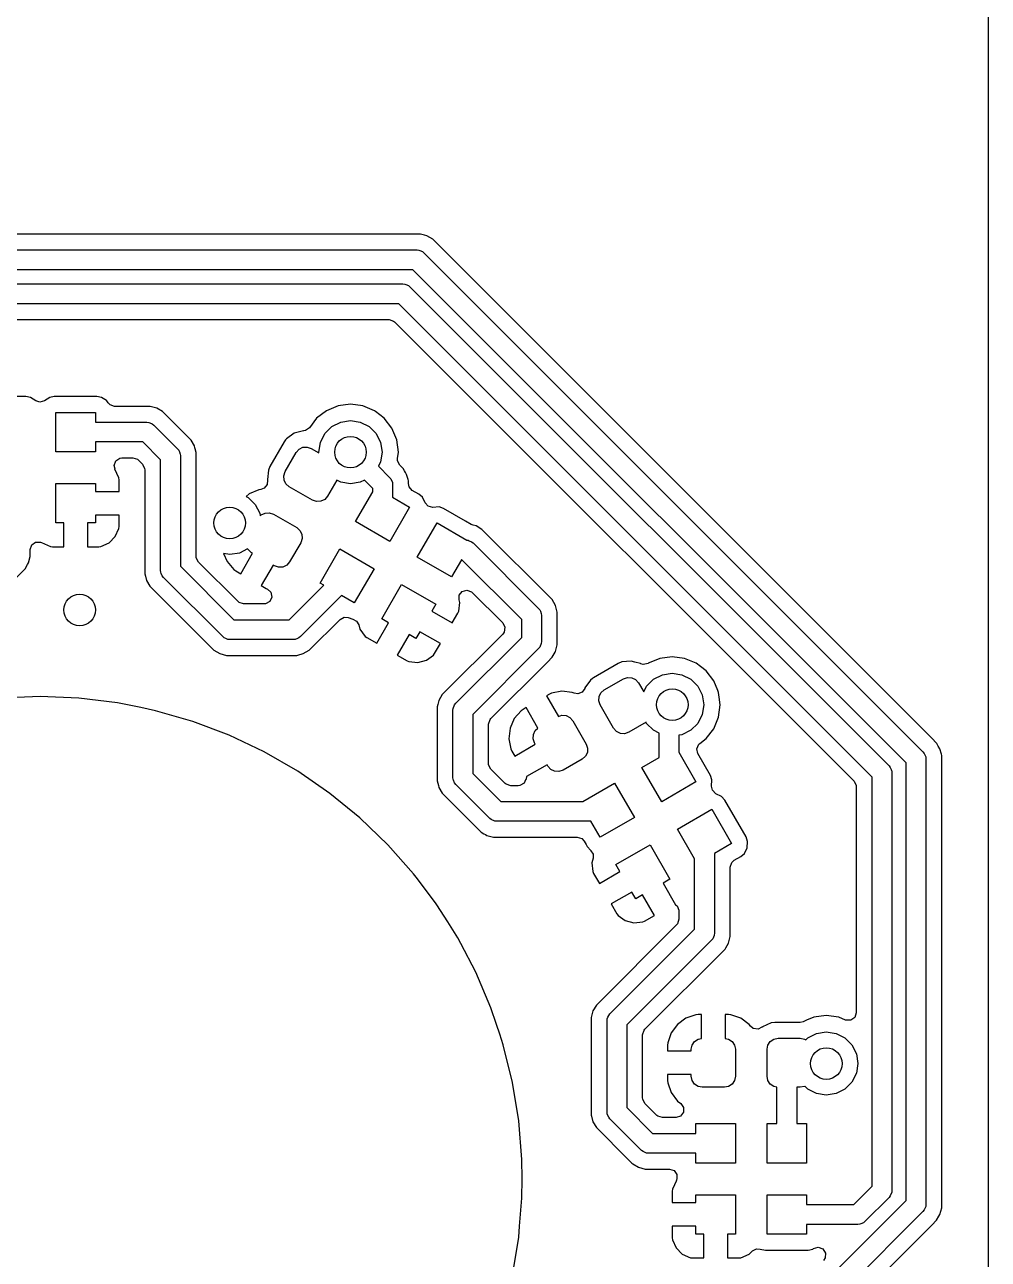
# Model space of a CAD drawing. Extents: x 0.79 to 7.64, y -5.35 to -0.98.
# Drawn here: x 7.158 to 7.638, y -4.922 to -4.307 of the extents above; entities that cross this region are included whole.
import ezdxf

# ---------------------------------------------------------------- set-up
doc = ezdxf.new("R2010")
doc.units = 0
doc.header["$MEASUREMENT"] = 0
doc.layers.add('BLACK', color=7, linetype='CONTINUOUS')

msp = doc.modelspace()

# ---------------------------------------------------------------- linework, layer by layer
at = {"layer": 'BLACK', "linetype": 'CONTINUOUS'}
for p, q in [((7.6378, -1.25989), (7.6378, -5.07869)), ((7.35484, -4.4112), (6.47852, -4.4112)), ((7.35683, -4.41174), (7.35484, -4.4112)), ((7.35484, -4.4112), (7.35484, -4.4112)), ((7.3581, -4.41207), (7.35683, -4.41174)), ((7.36102, -4.41376), (7.3581, -4.41207)), ((7.3581, -4.41207), (7.3581, -4.41207)), ((7.60964, -4.66238), (7.36102, -4.41376)), ((7.36102, -4.41376), (7.36102, -4.41376)), ((7.36102, -4.41376), (7.36102, -4.41376)), ((6.46673, -4.41909), (7.35315, -4.41909)), ((7.35315, -4.41909), (7.35411, -4.41919)), ((7.35411, -4.41919), (7.35411, -4.41919)), ((7.35411, -4.41919), (7.35463, -4.4194)), ((7.35463, -4.4194), (7.35588, -4.41992)), ((7.35588, -4.41992), (7.35588, -4.41992)), ((7.35588, -4.41992), (7.35663, -4.42054)), ((7.35663, -4.42054), (7.60525, -4.66916)), ((7.35111, -4.42894), (6.46181, -4.42894)), ((7.59685, -4.67468), (7.35111, -4.42894)), ((6.4498, -4.43602), (7.34614, -4.43602)), ((7.34614, -4.43602), (7.3471, -4.43612)), ((7.3471, -4.43612), (7.3471, -4.43612)), ((7.3471, -4.43612), (7.34762, -4.43633)), ((7.34762, -4.43633), (7.34887, -4.43685)), ((7.34887, -4.43685), (7.34887, -4.43685)), ((7.34887, -4.43685), (7.34962, -4.43747)), ((7.34962, -4.43747), (7.58832, -4.67617)), ((7.3441, -4.44587), (6.44488, -4.44587)), ((7.57992, -4.68169), (7.3441, -4.44587)), ((6.44319, -4.45376), (7.33921, -4.45376)), ((7.33921, -4.45376), (7.34151, -4.4545)), ((7.34151, -4.4545), (7.34197, -4.4549)), ((7.34197, -4.4549), (7.57089, -4.68382)), ((7.15826, -4.49211), (7.14567, -4.49211)), ((7.16056, -4.49256), (7.15826, -4.49211)), ((7.15826, -4.49211), (7.15826, -4.49211)), ((7.15826, -4.49211), (7.15826, -4.49211)), ((7.16319, -4.49432), (7.16056, -4.49256)), ((7.16056, -4.49256), (7.16056, -4.49256)), ((7.16056, -4.49256), (7.16056, -4.49256)), ((7.16056, -4.49256), (7.16056, -4.49256)), ((7.1652, -4.49497), (7.16319, -4.49432)), ((7.16752, -4.49432), (7.1652, -4.49497)), ((7.17015, -4.49256), (7.16752, -4.49432)), ((7.17245, -4.49211), (7.17015, -4.49256)), ((7.17015, -4.49256), (7.17015, -4.49256)), ((7.19369, -4.49211), (7.17245, -4.49211)), ((7.17245, -4.49211), (7.17245, -4.49211)), ((7.17245, -4.49211), (7.17245, -4.49211)), ((7.19599, -4.49256), (7.19369, -4.49211)), ((7.19369, -4.49211), (7.19369, -4.49211)), ((7.19842, -4.49418), (7.19599, -4.49256)), ((7.19599, -4.49256), (7.19599, -4.49256)), ((7.19599, -4.49256), (7.19599, -4.49256)), ((7.19599, -4.49256), (7.19599, -4.49256)), ((7.1986, -4.49431), (7.19842, -4.49418)), ((7.19926, -4.4953), (7.1986, -4.49431)), ((7.1986, -4.49431), (7.1986, -4.49431)), ((7.20021, -4.49628), (7.19926, -4.4953)), ((7.32001, -4.49599), (7.31384, -4.4968)), ((7.32618, -4.4968), (7.32001, -4.49599)), ((7.32001, -4.49599), (7.32001, -4.49599)), ((7.17323, -4.51969), (7.17323, -4.5)), ((7.17323, -4.5), (7.19291, -4.5)), ((7.19291, -4.5), (7.19291, -4.50492)), ((7.2025, -4.49703), (7.20021, -4.49628)), ((7.22019, -4.49703), (7.2025, -4.49703)), ((7.22219, -4.49756), (7.22019, -4.49703)), ((7.22019, -4.49703), (7.22019, -4.49703)), ((7.22345, -4.4979), (7.22219, -4.49756)), ((7.22637, -4.49959), (7.22345, -4.4979)), ((7.22345, -4.4979), (7.22345, -4.4979)), ((7.24057, -4.51379), (7.22637, -4.49959)), ((7.22637, -4.49959), (7.22637, -4.49959)), ((7.22637, -4.49959), (7.22637, -4.49959)), ((7.30809, -4.49919), (7.30315, -4.50297)), ((7.31384, -4.4968), (7.30809, -4.49919)), ((7.30809, -4.49919), (7.30809, -4.49919)), ((7.31384, -4.4968), (7.31384, -4.4968)), ((7.33193, -4.49919), (7.32618, -4.4968)), ((7.32618, -4.4968), (7.32618, -4.4968)), ((7.33246, -4.49959), (7.33193, -4.49919)), ((7.33193, -4.49919), (7.33193, -4.49919)), ((7.33193, -4.49919), (7.33193, -4.49919)), ((7.33687, -4.50297), (7.33246, -4.49959)), ((7.19291, -4.50492), (7.2185, -4.50492)), ((7.2185, -4.50492), (7.21946, -4.50502)), ((7.21946, -4.50502), (7.21946, -4.50502)), ((7.21946, -4.50502), (7.21998, -4.50523)), ((7.21998, -4.50523), (7.22124, -4.50575)), ((7.22124, -4.50575), (7.22124, -4.50575)), ((7.22124, -4.50575), (7.22198, -4.50636)), ((7.22198, -4.50636), (7.23379, -4.51817)), ((7.29955, -4.50767), (7.29756, -4.50903)), ((7.30315, -4.50298), (7.29955, -4.50767)), ((7.30315, -4.50297), (7.30315, -4.50298)), ((7.30727, -4.51058), (7.31075, -4.5071)), ((7.31075, -4.5071), (7.31514, -4.50486)), ((7.31514, -4.50486), (7.32001, -4.50409)), ((7.32001, -4.50409), (7.32487, -4.50486)), ((7.32487, -4.50486), (7.32926, -4.5071)), ((7.32926, -4.5071), (7.33275, -4.51058)), ((7.33687, -4.50298), (7.33687, -4.50297)), ((7.33687, -4.50297), (7.33687, -4.50297)), ((7.34066, -4.50791), (7.33687, -4.50298)), ((7.33687, -4.50298), (7.33687, -4.50298)), ((7.33687, -4.50298), (7.33687, -4.50298)), ((7.34304, -4.51366), (7.34066, -4.50791)), ((7.34066, -4.50791), (7.34066, -4.50791)), ((7.24057, -4.51379), (7.24057, -4.51379)), ((7.24226, -4.51671), (7.24057, -4.51379)), ((7.24057, -4.51379), (7.24057, -4.51379)), ((7.28771, -4.51366), (7.28692, -4.5147)), ((7.28812, -4.51313), (7.28771, -4.51366)), ((7.29199, -4.51042), (7.28812, -4.51313)), ((7.28812, -4.51313), (7.28812, -4.51313)), ((7.29656, -4.5092), (7.29199, -4.51042)), ((7.29199, -4.51042), (7.29199, -4.51042)), ((7.29679, -4.50918), (7.29656, -4.5092)), ((7.29756, -4.50903), (7.29679, -4.50918)), ((7.30503, -4.51497), (7.30727, -4.51058)), ((7.33275, -4.51058), (7.33499, -4.51497)), ((7.34385, -4.51984), (7.34304, -4.51366)), ((7.19291, -4.51969), (7.17323, -4.51969)), ((7.21647, -4.51476), (7.19291, -4.51476)), ((7.19291, -4.51476), (7.19291, -4.51969)), ((7.22539, -4.52369), (7.21647, -4.51476)), ((7.23379, -4.51817), (7.23441, -4.51892)), ((7.23441, -4.51892), (7.23441, -4.51892)), ((7.23441, -4.51892), (7.23493, -4.52017)), ((7.23493, -4.52017), (7.23503, -4.52043)), ((7.23503, -4.52043), (7.23514, -4.52069)), ((7.24253, -4.51771), (7.24226, -4.51671)), ((7.24226, -4.51671), (7.24226, -4.51671)), ((7.24265, -4.51819), (7.24253, -4.51771)), ((7.24253, -4.51771), (7.24253, -4.51771)), ((7.24313, -4.51997), (7.24265, -4.51819)), ((7.24313, -4.56438), (7.24313, -4.51997)), ((7.24313, -4.51997), (7.24313, -4.51997)), ((7.28692, -4.5147), (7.27984, -4.52696)), ((7.28692, -4.5147), (7.28692, -4.5147)), ((7.28692, -4.5147), (7.28692, -4.5147)), ((7.28746, -4.52955), (7.29297, -4.52)), ((7.29297, -4.52), (7.29439, -4.51839)), ((7.29439, -4.51839), (7.29632, -4.51743)), ((7.29632, -4.51743), (7.29847, -4.51729)), ((7.29847, -4.51729), (7.3005, -4.51799)), ((7.3005, -4.51799), (7.30432, -4.52019)), ((7.30426, -4.51984), (7.30503, -4.51497)), ((7.30432, -4.52019), (7.30426, -4.51984)), ((7.33499, -4.51497), (7.33576, -4.51984)), ((7.33576, -4.51984), (7.33499, -4.5247)), ((7.34344, -4.52299), (7.34385, -4.51984)), ((7.20222, -4.52645), (7.20303, -4.52418)), ((7.20276, -4.52828), (7.20222, -4.52645)), ((7.20303, -4.52418), (7.20502, -4.52282)), ((7.20502, -4.52282), (7.20612, -4.52266)), ((7.20612, -4.52266), (7.21158, -4.52266)), ((7.21158, -4.52266), (7.21387, -4.5234)), ((7.21387, -4.5234), (7.21434, -4.5238)), ((7.21434, -4.5238), (7.21636, -4.52582)), ((7.21636, -4.52582), (7.21745, -4.52797)), ((7.22539, -4.57874), (7.22539, -4.52369)), ((7.23514, -4.52069), (7.23524, -4.52165)), ((7.23524, -4.52165), (7.23524, -4.5767)), ((7.33499, -4.5247), (7.33392, -4.52679)), ((7.33392, -4.52679), (7.33951, -4.53238)), ((7.34345, -4.52411), (7.34344, -4.52299)), ((7.34455, -4.52625), (7.34345, -4.52411)), ((7.34629, -4.52799), (7.34455, -4.52625)), ((7.20268, -4.52831), (7.20276, -4.52828)), ((7.20461, -4.53268), (7.20268, -4.52831)), ((7.20472, -4.53367), (7.20461, -4.53268)), ((7.21745, -4.52797), (7.2175, -4.52858)), ((7.2175, -4.52858), (7.2175, -4.57705)), ((7.27909, -4.52878), (7.27867, -4.53349)), ((7.27984, -4.52696), (7.27909, -4.52878)), ((7.27909, -4.52878), (7.27909, -4.52878)), ((7.27984, -4.52696), (7.27984, -4.52696)), ((7.28677, -4.53159), (7.28746, -4.52955)), ((7.28691, -4.53373), (7.28677, -4.53159)), ((7.33951, -4.53238), (7.34013, -4.53313)), ((7.34694, -4.52912), (7.34629, -4.52799)), ((7.34741, -4.52994), (7.34694, -4.52912)), ((7.34798, -4.53092), (7.34741, -4.52994)), ((7.34741, -4.52994), (7.34741, -4.52994)), ((7.34867, -4.53349), (7.34798, -4.53092)), ((7.17323, -4.55512), (7.17323, -4.53543)), ((7.17323, -4.53543), (7.19291, -4.53543)), ((7.19291, -4.53543), (7.19291, -4.53937)), ((7.20472, -4.53937), (7.20472, -4.53367)), ((7.20472, -4.53367), (7.20472, -4.53367)), ((7.27432, -4.53857), (7.26953, -4.54066)), ((7.27537, -4.53845), (7.27432, -4.53857)), ((7.27432, -4.53857), (7.27432, -4.53857)), ((7.27705, -4.53785), (7.27537, -4.53845)), ((7.27857, -4.53597), (7.27705, -4.53785)), ((7.27868, -4.53383), (7.27857, -4.53597)), ((7.27867, -4.53349), (7.27867, -4.53349)), ((7.27867, -4.53349), (7.2787, -4.53357)), ((7.2787, -4.53383), (7.27868, -4.53383)), ((7.2787, -4.53357), (7.27869, -4.53367)), ((7.27869, -4.53367), (7.2787, -4.53383)), ((7.28786, -4.53566), (7.28691, -4.53373)), ((7.28948, -4.53708), (7.28786, -4.53566)), ((7.30107, -4.54377), (7.28948, -4.53708)), ((7.31318, -4.53382), (7.3086, -4.54175)), ((7.31514, -4.53481), (7.31318, -4.53382)), ((7.32001, -4.53558), (7.31514, -4.53481)), ((7.32487, -4.53481), (7.32001, -4.53558)), ((7.32696, -4.53375), (7.32487, -4.53481)), ((7.33111, -4.5379), (7.32696, -4.53375)), ((7.33111, -4.53967), (7.33111, -4.5379)), ((7.34013, -4.53313), (7.34086, -4.5349)), ((7.34086, -4.5349), (7.34096, -4.53586)), ((7.34096, -4.53586), (7.34096, -4.54231)), ((7.34885, -4.53418), (7.34867, -4.53349)), ((7.34885, -4.5355), (7.34885, -4.53418)), ((7.34885, -4.53418), (7.34885, -4.53418)), ((7.34919, -4.53708), (7.34885, -4.5355)), ((7.3508, -4.53887), (7.34919, -4.53708)), ((7.3541, -4.54078), (7.3508, -4.53887)), ((7.19291, -4.53937), (7.20472, -4.53937)), ((7.20472, -4.53937), (7.20472, -4.53937)), ((7.26953, -4.54066), (7.26811, -4.54188)), ((7.26811, -4.54188), (7.2691, -4.54238)), ((7.2691, -4.54238), (7.27258, -4.54586)), ((7.26953, -4.54066), (7.26953, -4.54066)), ((7.30311, -4.54446), (7.30107, -4.54377)), ((7.30525, -4.54432), (7.30311, -4.54446)), ((7.30718, -4.54337), (7.30525, -4.54432)), ((7.3086, -4.54175), (7.30718, -4.54337)), ((7.32259, -4.55443), (7.33111, -4.53967)), ((7.34096, -4.54231), (7.34948, -4.54723)), ((7.35587, -4.54233), (7.3541, -4.54078)), ((7.35725, -4.54514), (7.35587, -4.54233)), ((7.35726, -4.54516), (7.35725, -4.54514)), ((7.35725, -4.54514), (7.35725, -4.54514)), ((7.35868, -4.54673), (7.35726, -4.54516)), ((7.20472, -4.55118), (7.19291, -4.55118)), ((7.19291, -4.55118), (7.19291, -4.55512)), ((7.20472, -4.55688), (7.20472, -4.55118)), ((7.20472, -4.55118), (7.20472, -4.55118)), ((7.27258, -4.54586), (7.27482, -4.55025)), ((7.27482, -4.55025), (7.27504, -4.55164)), ((7.27504, -4.55164), (7.27549, -4.55112)), ((7.27549, -4.55112), (7.27742, -4.55017)), ((7.27742, -4.55017), (7.27957, -4.55003)), ((7.27957, -4.55003), (7.28161, -4.55072)), ((7.28161, -4.55072), (7.2932, -4.55741)), ((7.34948, -4.54723), (7.33964, -4.56427)), ((7.36101, -4.54733), (7.35868, -4.54673)), ((7.36417, -4.54712), (7.36101, -4.54733)), ((7.36639, -4.54788), (7.36417, -4.54712)), ((7.36417, -4.54712), (7.36417, -4.54712)), ((7.37729, -4.55417), (7.36639, -4.54788)), ((7.36639, -4.54788), (7.36639, -4.54788)), ((7.36639, -4.54788), (7.36639, -4.54788)), ((7.17717, -4.55512), (7.17323, -4.55512)), ((7.17717, -4.56693), (7.17717, -4.55512)), ((7.19291, -4.55512), (7.18898, -4.55512)), ((7.18898, -4.55512), (7.18898, -4.56693)), ((7.20461, -4.55787), (7.20472, -4.55688)), ((7.20472, -4.55688), (7.20472, -4.55688)), ((7.2932, -4.55741), (7.29481, -4.55883)), ((7.33964, -4.56427), (7.32259, -4.55443)), ((7.35328, -4.57215), (7.36312, -4.5551)), ((7.36312, -4.5551), (7.37794, -4.56366)), ((7.38017, -4.55583), (7.37729, -4.55417)), ((7.38111, -4.55622), (7.38017, -4.55583)), ((7.38255, -4.5566), (7.38111, -4.55622)), ((7.38547, -4.55829), (7.38255, -4.5566)), ((7.38255, -4.5566), (7.38255, -4.5566)), ((7.38255, -4.5566), (7.38255, -4.5566)), ((7.1997, -4.56503), (7.20283, -4.56191)), ((7.20283, -4.56191), (7.20461, -4.55787)), ((7.29481, -4.55883), (7.29577, -4.56076)), ((7.29591, -4.5629), (7.29522, -4.56494)), ((7.29577, -4.56076), (7.29591, -4.5629)), ((7.37794, -4.56366), (7.37856, -4.56372)), ((7.42049, -4.59331), (7.38547, -4.55829)), ((7.38547, -4.55829), (7.38547, -4.55829)), ((7.38547, -4.55829), (7.38547, -4.55829)), ((7.16045, -4.56833), (7.1612, -4.56603)), ((7.16045, -4.57177), (7.16045, -4.56833)), ((7.1612, -4.56603), (7.16315, -4.56462)), ((7.16315, -4.56462), (7.16555, -4.56462)), ((7.16555, -4.56462), (7.16611, -4.56489)), ((7.16611, -4.56489), (7.16611, -4.56489)), ((7.16611, -4.56489), (7.17048, -4.56681)), ((7.17048, -4.56681), (7.17146, -4.56693)), ((7.17146, -4.56693), (7.17717, -4.56693)), ((7.18898, -4.56693), (7.18898, -4.56693)), ((7.18898, -4.56693), (7.19468, -4.56693)), ((7.19468, -4.56693), (7.19566, -4.56681)), ((7.19468, -4.56693), (7.19468, -4.56693)), ((7.19566, -4.56681), (7.1997, -4.56503)), ((7.24313, -4.57182), (7.24313, -4.56438)), ((7.26878, -4.56802), (7.26471, -4.5701)), ((7.26896, -4.56839), (7.26878, -4.56802)), ((7.27058, -4.56981), (7.26896, -4.56839)), ((7.27126, -4.5702), (7.27058, -4.56981)), ((7.29522, -4.56494), (7.2897, -4.57449)), ((7.30487, -4.58512), (7.31472, -4.56807)), ((7.31472, -4.56807), (7.33176, -4.57791)), ((7.37856, -4.56372), (7.37856, -4.56372)), ((7.37856, -4.56372), (7.37908, -4.56393)), ((7.37908, -4.56393), (7.38033, -4.56445)), ((7.38033, -4.56445), (7.38034, -4.56445)), ((7.38034, -4.56445), (7.38108, -4.56507)), ((7.38108, -4.56507), (7.41372, -4.5977)), ((7.15789, -4.57795), (7.15912, -4.57583)), ((7.15912, -4.57583), (7.15958, -4.57503)), ((7.15958, -4.57503), (7.16045, -4.57177)), ((7.24318, -4.57243), (7.24313, -4.57182)), ((7.24427, -4.57457), (7.24318, -4.57243)), ((7.26401, -4.59431), (7.24427, -4.57457)), ((7.25984, -4.57087), (7.25677, -4.57038)), ((7.25677, -4.57038), (7.2585, -4.57436)), ((7.2585, -4.57436), (7.26191, -4.57832)), ((7.26471, -4.5701), (7.25984, -4.57087)), ((7.26536, -4.58043), (7.27126, -4.5702)), ((7.2897, -4.57449), (7.28829, -4.5761)), ((7.37032, -4.58199), (7.35328, -4.57215)), ((7.37524, -4.57347), (7.37032, -4.58199)), ((7.37556, -4.57347), (7.37524, -4.57347)), ((7.40531, -4.60322), (7.37556, -4.57347)), ((7.1311, -4.60474), (7.15789, -4.57795)), ((7.2175, -4.57705), (7.2175, -4.58043)), ((7.2175, -4.58043), (7.21782, -4.58163)), ((7.21782, -4.58163), (7.21837, -4.58369)), ((7.22549, -4.5797), (7.22539, -4.57874)), ((7.2257, -4.58022), (7.22549, -4.5797)), ((7.22549, -4.5797), (7.22549, -4.5797)), ((7.22622, -4.58147), (7.2257, -4.58022)), ((7.22684, -4.58222), (7.22622, -4.58147)), ((7.22622, -4.58147), (7.22622, -4.58147)), ((7.23524, -4.5767), (7.26188, -4.60335)), ((7.26191, -4.57832), (7.26287, -4.579)), ((7.26287, -4.579), (7.26536, -4.58043)), ((7.28149, -4.57611), (7.27559, -4.58634)), ((7.28217, -4.5765), (7.28149, -4.57611)), ((7.28421, -4.57719), (7.28217, -4.5765)), ((7.28636, -4.57705), (7.28421, -4.57719)), ((7.28829, -4.5761), (7.28636, -4.57705)), ((7.33176, -4.57791), (7.32192, -4.59496)), ((7.21837, -4.58369), (7.22006, -4.58661)), ((7.22006, -4.58661), (7.22006, -4.58661)), ((7.22006, -4.58661), (7.22006, -4.58661)), ((7.22006, -4.58661), (7.25197, -4.61852)), ((7.25636, -4.61175), (7.22684, -4.58222)), ((7.27559, -4.58634), (7.27808, -4.58778)), ((7.27808, -4.58778), (7.27859, -4.58801)), ((7.27859, -4.58801), (7.28037, -4.58964)), ((7.28953, -4.60335), (7.3067, -4.58617)), ((7.3067, -4.58617), (7.30487, -4.58512)), ((7.33556, -4.60283), (7.3454, -4.58579)), ((7.3454, -4.58579), (7.36245, -4.59563)), ((7.26447, -4.59471), (7.26401, -4.59431)), ((7.27984, -4.5942), (7.27774, -4.59538)), ((7.28084, -4.59201), (7.27984, -4.5942)), ((7.28037, -4.58964), (7.28084, -4.59201)), ((7.31553, -4.59127), (7.29505, -4.61175)), ((7.32192, -4.59496), (7.31553, -4.59127)), ((7.37409, -4.59345), (7.37422, -4.59104)), ((7.37443, -4.5947), (7.37409, -4.59345)), ((7.37422, -4.59104), (7.37573, -4.58917)), ((7.37573, -4.58917), (7.37806, -4.58854)), ((7.37806, -4.58854), (7.38031, -4.58941)), ((7.38031, -4.58941), (7.38061, -4.58968)), ((7.38061, -4.58968), (7.39585, -4.60492)), ((7.42218, -4.59623), (7.42049, -4.59331)), ((7.42049, -4.59331), (7.42049, -4.59331)), ((7.42049, -4.59331), (7.42049, -4.59331)), ((7.26677, -4.59545), (7.26447, -4.59471)), ((7.27697, -4.59545), (7.26677, -4.59545)), ((7.27774, -4.59538), (7.27697, -4.59545)), ((7.36245, -4.59563), (7.36048, -4.59904)), ((7.36048, -4.59904), (7.37071, -4.60494)), ((7.37071, -4.60494), (7.37356, -4.60001)), ((7.37356, -4.60001), (7.37395, -4.59909)), ((7.37356, -4.60001), (7.37356, -4.60001)), ((7.37395, -4.59909), (7.37443, -4.5947)), ((7.37395, -4.59909), (7.37395, -4.59909)), ((7.37443, -4.5947), (7.37443, -4.5947)), ((7.41372, -4.5977), (7.41433, -4.59845)), ((7.41433, -4.59845), (7.41433, -4.59845)), ((7.41433, -4.59845), (7.4146, -4.59909)), ((7.4146, -4.59909), (7.41505, -4.60018)), ((7.41505, -4.60018), (7.41506, -4.60022)), ((7.41506, -4.60022), (7.41516, -4.60118)), ((7.42305, -4.59949), (7.42218, -4.59623)), ((7.42218, -4.59623), (7.42218, -4.59623)), ((7.42218, -4.59623), (7.42218, -4.59623)), ((7.42305, -4.61249), (7.42305, -4.59949)), ((7.26188, -4.60335), (7.28953, -4.60335)), ((7.29943, -4.61852), (7.31479, -4.60317)), ((7.31479, -4.60317), (7.31693, -4.60208)), ((7.31693, -4.60208), (7.3188, -4.60224)), ((7.3188, -4.60224), (7.32123, -4.60306)), ((7.32123, -4.60306), (7.32122, -4.60311)), ((7.32122, -4.60311), (7.32304, -4.60398)), ((7.32304, -4.60398), (7.32412, -4.60579)), ((7.32412, -4.60579), (7.32472, -4.60802)), ((7.33306, -4.61503), (7.33897, -4.6048)), ((7.33897, -4.6048), (7.33556, -4.60283)), ((7.37071, -4.60494), (7.37071, -4.60494)), ((7.39585, -4.60492), (7.39695, -4.60707)), ((7.40531, -4.61213), (7.40531, -4.60322)), ((7.41516, -4.60118), (7.41516, -4.61417)), ((7.25711, -4.61236), (7.25636, -4.61175)), ((7.25787, -4.61268), (7.25711, -4.61236)), ((7.25711, -4.61236), (7.25711, -4.61236)), ((7.25888, -4.61309), (7.25787, -4.61268)), ((7.29353, -4.61268), (7.29253, -4.61309)), ((7.2943, -4.61236), (7.29353, -4.61268)), ((7.29505, -4.61175), (7.2943, -4.61236)), ((7.2943, -4.61236), (7.2943, -4.61236)), ((7.32472, -4.60802), (7.32472, -4.60802)), ((7.32472, -4.60802), (7.32733, -4.61159)), ((7.32733, -4.61159), (7.32733, -4.61159)), ((7.32733, -4.61159), (7.32813, -4.61218)), ((7.32813, -4.61218), (7.33306, -4.61503)), ((7.3492, -4.61071), (7.34329, -4.62094)), ((7.35261, -4.61268), (7.3492, -4.61071)), ((7.35458, -4.60927), (7.35261, -4.61268)), ((7.3648, -4.61517), (7.35458, -4.60927)), ((7.39585, -4.61043), (7.36573, -4.64056)), ((7.3725, -4.64495), (7.40531, -4.61213)), ((7.39657, -4.60945), (7.39585, -4.61043)), ((7.39695, -4.60707), (7.39657, -4.60945)), ((7.42305, -4.61586), (7.42305, -4.61249)), ((7.25197, -4.61852), (7.25197, -4.61852)), ((7.25197, -4.61852), (7.25197, -4.61852)), ((7.25197, -4.61852), (7.2549, -4.62021)), ((7.25984, -4.61319), (7.25888, -4.61309)), ((7.25888, -4.61309), (7.25888, -4.61309)), ((7.29157, -4.61319), (7.25984, -4.61319)), ((7.29253, -4.61309), (7.29157, -4.61319)), ((7.29253, -4.61309), (7.29253, -4.61309)), ((7.29651, -4.62021), (7.29943, -4.61852)), ((7.29943, -4.61852), (7.29943, -4.61852)), ((7.29943, -4.61852), (7.29943, -4.61852)), ((7.36195, -4.62011), (7.3648, -4.61517)), ((7.41372, -4.61765), (7.38091, -4.65046)), ((7.41433, -4.61691), (7.41372, -4.61765)), ((7.41506, -4.61513), (7.41433, -4.61691)), ((7.41516, -4.61417), (7.41506, -4.61513)), ((7.41506, -4.61513), (7.41506, -4.61513)), ((7.42218, -4.61912), (7.42305, -4.61586)), ((7.2549, -4.62021), (7.2549, -4.62021)), ((7.2549, -4.62021), (7.2549, -4.62021)), ((7.2549, -4.62021), (7.2549, -4.62021)), ((7.2549, -4.62021), (7.25816, -4.62108)), ((7.25816, -4.62108), (7.25816, -4.62108)), ((7.25816, -4.62108), (7.29325, -4.62108)), ((7.29325, -4.62108), (7.2938, -4.62094)), ((7.29325, -4.62108), (7.29325, -4.62108)), ((7.2938, -4.62094), (7.29651, -4.62021)), ((7.29651, -4.62021), (7.29651, -4.62021)), ((7.29651, -4.62021), (7.29651, -4.62021)), ((7.34329, -4.62094), (7.34823, -4.62379)), ((7.34823, -4.62379), (7.34914, -4.62418)), ((7.34914, -4.62418), (7.34914, -4.62418)), ((7.34914, -4.62418), (7.35353, -4.62466)), ((7.35353, -4.62466), (7.3578, -4.62351)), ((7.35353, -4.62466), (7.35353, -4.62466)), ((7.3578, -4.62351), (7.36136, -4.62091)), ((7.36136, -4.62091), (7.36195, -4.62011)), ((7.36136, -4.62091), (7.36136, -4.62091)), ((7.36195, -4.62011), (7.36195, -4.62011)), ((7.38994, -4.65259), (7.4181, -4.62443)), ((7.4181, -4.62443), (7.42049, -4.62204)), ((7.4181, -4.62443), (7.4181, -4.62443)), ((7.42049, -4.62204), (7.42195, -4.61951)), ((7.42195, -4.61951), (7.42218, -4.61912)), ((7.4534, -4.62512), (7.44113, -4.6322)), ((7.45521, -4.62436), (7.4534, -4.62512)), ((7.4534, -4.62512), (7.4534, -4.62512)), ((7.45992, -4.62395), (7.45521, -4.62436)), ((7.45521, -4.62436), (7.45521, -4.62436)), ((7.46171, -4.62443), (7.45992, -4.62395)), ((7.45992, -4.62395), (7.45992, -4.62395)), ((7.45992, -4.62395), (7.45992, -4.62395)), ((7.46449, -4.62517), (7.46171, -4.62443)), ((7.46466, -4.62525), (7.46449, -4.62517)), ((7.46826, -4.6251), (7.4659, -4.6256)), ((7.46839, -4.62502), (7.46826, -4.6251)), ((7.47041, -4.62418), (7.46839, -4.62502)), ((7.47414, -4.62264), (7.47041, -4.62418)), ((7.48031, -4.62182), (7.47414, -4.62264)), ((7.47414, -4.62264), (7.47414, -4.62264)), ((7.47414, -4.62264), (7.47414, -4.62264)), ((7.48031, -4.62182), (7.48031, -4.62182)), ((7.48649, -4.62264), (7.48031, -4.62182)), ((7.49224, -4.62502), (7.48649, -4.62264)), ((7.48649, -4.62264), (7.48649, -4.62264)), ((7.49437, -4.62666), (7.49224, -4.62502)), ((7.49224, -4.62502), (7.49224, -4.62502)), ((7.49224, -4.62502), (7.49224, -4.62502)), ((7.4659, -4.6256), (7.46466, -4.62525)), ((7.47106, -4.63293), (7.47545, -4.63069)), ((7.47545, -4.63069), (7.48031, -4.62992)), ((7.48031, -4.62992), (7.48518, -4.63069)), ((7.48518, -4.63069), (7.48957, -4.63293)), ((7.49718, -4.62881), (7.49437, -4.62666)), ((7.50097, -4.63375), (7.49718, -4.62881)), ((7.49718, -4.62881), (7.49718, -4.62881)), ((7.49718, -4.62881), (7.49718, -4.62881)), ((7.49718, -4.62881), (7.49718, -4.62881)), ((7.49718, -4.62881), (7.49718, -4.62881)), ((7.43678, -4.63743), (7.43671, -4.63758)), ((7.43683, -4.63735), (7.43678, -4.63743)), ((7.43685, -4.63727), (7.43683, -4.63735)), ((7.43957, -4.6334), (7.43685, -4.63727)), ((7.43685, -4.63727), (7.43685, -4.63727)), ((7.44054, -4.63265), (7.43957, -4.6334)), ((7.44113, -4.6322), (7.44054, -4.63265)), ((7.44113, -4.6322), (7.44113, -4.6322)), ((7.44113, -4.6322), (7.44113, -4.6322)), ((7.44643, -4.63825), (7.45598, -4.63274)), ((7.45598, -4.63274), (7.45802, -4.63205)), ((7.45802, -4.63205), (7.46016, -4.63219)), ((7.46016, -4.63219), (7.46209, -4.63314)), ((7.46209, -4.63314), (7.46351, -4.63475)), ((7.46351, -4.63475), (7.46612, -4.63927)), ((7.46612, -4.63927), (7.46757, -4.63641)), ((7.46757, -4.63641), (7.47106, -4.63293)), ((7.48957, -4.63293), (7.49306, -4.63641)), ((7.49306, -4.63641), (7.49529, -4.6408)), ((7.50298, -4.6386), (7.50097, -4.63375)), ((7.50097, -4.63375), (7.50097, -4.63375)), ((7.16535, -4.64163), (7.14602, -4.64241)), ((7.18469, -4.64241), (7.16535, -4.64163)), ((7.20389, -4.64475), (7.18469, -4.64241)), ((7.18469, -4.64241), (7.18469, -4.64241)), ((7.18469, -4.64241), (7.18469, -4.64241)), ((7.36404, -4.64348), (7.36347, -4.6456)), ((7.36573, -4.64056), (7.36404, -4.64348)), ((7.36404, -4.64348), (7.36404, -4.64348)), ((7.41915, -4.64036), (7.41769, -4.64121)), ((7.41769, -4.64121), (7.42363, -4.65151)), ((7.42022, -4.63987), (7.41915, -4.64036)), ((7.41915, -4.64036), (7.41915, -4.64036)), ((7.42535, -4.6389), (7.42022, -4.63987)), ((7.42022, -4.63987), (7.42022, -4.63987)), ((7.43054, -4.63949), (7.42535, -4.6389)), ((7.42535, -4.6389), (7.42535, -4.6389)), ((7.43151, -4.63991), (7.43054, -4.63949)), ((7.43327, -4.64023), (7.43151, -4.63991)), ((7.43552, -4.63937), (7.43327, -4.64023)), ((7.43669, -4.63757), (7.43552, -4.63937)), ((7.43671, -4.63758), (7.43669, -4.63757)), ((7.44373, -4.64374), (7.44387, -4.6416)), ((7.44387, -4.6416), (7.44482, -4.63967)), ((7.44482, -4.63967), (7.44643, -4.63825)), ((7.49529, -4.6408), (7.49606, -4.64567)), ((7.50335, -4.6395), (7.50298, -4.6386)), ((7.50366, -4.64184), (7.50335, -4.6395)), ((7.50416, -4.64564), (7.50366, -4.64184)), ((7.2155, -4.64712), (7.20389, -4.64475)), ((7.20389, -4.64475), (7.20389, -4.64475)), ((7.22285, -4.64862), (7.2155, -4.64712)), ((7.24143, -4.654), (7.22285, -4.64862)), ((7.22285, -4.64862), (7.22285, -4.64862)), ((7.22285, -4.64862), (7.22285, -4.64862)), ((7.36347, -4.6456), (7.36317, -4.64674)), ((7.36317, -4.64674), (7.36317, -4.64674)), ((7.36317, -4.64674), (7.36317, -4.6802)), ((7.36347, -4.6456), (7.36347, -4.6456)), ((7.36347, -4.6456), (7.36347, -4.6456)), ((7.37106, -4.64843), (7.37116, -4.64747)), ((7.37106, -4.68189), (7.37106, -4.64843)), ((7.37116, -4.64747), (7.37189, -4.64569)), ((7.37189, -4.64569), (7.3725, -4.64495)), ((7.37189, -4.64569), (7.37189, -4.64569)), ((7.40503, -4.64864), (7.40163, -4.6526)), ((7.40599, -4.64796), (7.40503, -4.64864)), ((7.40746, -4.64712), (7.40599, -4.64796)), ((7.4134, -4.65741), (7.40746, -4.64712)), ((7.44442, -4.64578), (7.44373, -4.64374)), ((7.45111, -4.65737), (7.44442, -4.64578)), ((7.49606, -4.64567), (7.49529, -4.65054)), ((7.50335, -4.65184), (7.50416, -4.64567)), ((7.50416, -4.64567), (7.50416, -4.64564)), ((7.24144, -4.654), (7.24143, -4.654)), ((7.25953, -4.66086), (7.24144, -4.654)), ((7.24144, -4.654), (7.24144, -4.654)), ((7.38091, -4.65046), (7.38091, -4.67985)), ((7.3888, -4.65535), (7.38954, -4.65306)), ((7.3888, -4.66258), (7.3888, -4.65535)), ((7.38954, -4.65306), (7.38994, -4.65259)), ((7.40163, -4.6526), (7.39954, -4.65739)), ((7.42363, -4.65151), (7.42529, -4.65094)), ((7.42529, -4.65094), (7.42743, -4.65108)), ((7.42743, -4.65108), (7.42936, -4.65204)), ((7.42936, -4.65204), (7.43078, -4.65365)), ((7.43078, -4.65365), (7.43747, -4.66525)), ((7.4673, -4.65439), (7.45864, -4.65939)), ((7.46757, -4.65493), (7.4673, -4.65439)), ((7.47106, -4.65841), (7.46757, -4.65493)), ((7.49306, -4.65493), (7.48957, -4.65841)), ((7.49529, -4.65054), (7.49306, -4.65493)), ((7.50097, -4.65759), (7.50335, -4.65184)), ((7.27701, -4.66915), (7.25953, -4.66086)), ((7.39954, -4.65739), (7.39895, -4.66258)), ((7.39954, -4.65739), (7.39954, -4.65739)), ((7.41099, -4.66264), (7.41114, -4.66049)), ((7.41114, -4.66049), (7.41209, -4.65856)), ((7.41209, -4.65856), (7.4134, -4.65741)), ((7.45253, -4.65899), (7.45111, -4.65737)), ((7.45446, -4.65994), (7.45253, -4.65899)), ((7.4566, -4.66008), (7.45446, -4.65994)), ((7.45864, -4.65939), (7.4566, -4.66008)), ((7.47378, -4.65979), (7.47106, -4.65841)), ((7.47378, -4.672), (7.47378, -4.65979)), ((7.48518, -4.66065), (7.48362, -4.66089)), ((7.48362, -4.66089), (7.48362, -4.66936)), ((7.48957, -4.65841), (7.48518, -4.66065)), ((7.49718, -4.66253), (7.50097, -4.65759)), ((7.3888, -4.67497), (7.3888, -4.66258)), ((7.39895, -4.66258), (7.39992, -4.66771)), ((7.39895, -4.66258), (7.39895, -4.66258)), ((7.39992, -4.66771), (7.39992, -4.66771)), ((7.39992, -4.66771), (7.40041, -4.66877)), ((7.40185, -4.67126), (7.41208, -4.66536)), ((7.41169, -4.66468), (7.41099, -4.66264)), ((7.41208, -4.66536), (7.41169, -4.66468)), ((7.43747, -4.66525), (7.43816, -4.66728)), ((7.43816, -4.66728), (7.43802, -4.66943)), ((7.49257, -4.66759), (7.49355, -4.66539)), ((7.49307, -4.66995), (7.49257, -4.66759)), ((7.49355, -4.66539), (7.49408, -4.66491)), ((7.49408, -4.66491), (7.49718, -4.66253)), ((7.61203, -4.66477), (7.60964, -4.66238)), ((7.60964, -4.66238), (7.60964, -4.66238)), ((7.61211, -4.66491), (7.61203, -4.66477)), ((7.61289, -4.66627), (7.61211, -4.66491)), ((7.61371, -4.66769), (7.61289, -4.66627)), ((7.61289, -4.66627), (7.61289, -4.66627)), ((7.61439, -4.67023), (7.61371, -4.66769)), ((7.29376, -4.67883), (7.27701, -4.66915)), ((7.40041, -4.66877), (7.40185, -4.67126)), ((7.40185, -4.67126), (7.40185, -4.67126)), ((7.43545, -4.67277), (7.42591, -4.67829)), ((7.43707, -4.67136), (7.43545, -4.67277)), ((7.43802, -4.66943), (7.43707, -4.67136)), ((7.46525, -4.67692), (7.47378, -4.672)), ((7.48362, -4.66936), (7.49214, -4.68413)), ((7.49937, -4.68085), (7.49307, -4.66995)), ((7.60525, -4.66916), (7.60586, -4.6699)), ((7.60586, -4.6699), (7.6066, -4.67168)), ((7.6066, -4.67168), (7.60669, -4.67264)), ((7.60669, -4.67264), (7.60669, -4.89461)), ((7.61459, -4.67095), (7.61439, -4.67023)), ((7.61459, -4.67464), (7.61459, -4.67095)), ((7.61459, -4.67095), (7.61459, -4.67095)), ((7.30969, -4.68982), (7.29376, -4.67883)), ((7.29376, -4.67883), (7.29376, -4.67883)), ((7.36317, -4.6802), (7.36317, -4.68358)), ((7.38091, -4.67985), (7.39495, -4.6939)), ((7.38885, -4.67558), (7.3888, -4.67497)), ((7.38994, -4.67772), (7.38885, -4.67558)), ((7.39708, -4.68486), (7.38994, -4.67772)), ((7.41799, -4.67559), (7.40776, -4.68149)), ((7.41838, -4.67627), (7.41799, -4.67559)), ((7.4198, -4.67789), (7.41838, -4.67627)), ((7.42173, -4.67884), (7.4198, -4.67789)), ((7.42387, -4.67898), (7.42173, -4.67884)), ((7.42591, -4.67829), (7.42387, -4.67898)), ((7.4751, -4.69397), (7.46525, -4.67692)), ((7.58832, -4.67617), (7.58893, -4.67692)), ((7.58893, -4.67692), (7.58893, -4.67692)), ((7.58893, -4.67692), (7.58934, -4.67789)), ((7.58934, -4.67789), (7.58955, -4.67841)), ((7.58955, -4.67841), (7.58967, -4.67869)), ((7.58967, -4.67869), (7.58976, -4.67965)), ((7.58976, -4.67965), (7.58976, -4.8876)), ((7.59685, -4.89257), (7.59685, -4.67468)), ((7.61459, -4.89268), (7.61459, -4.67464)), ((7.61459, -4.67464), (7.61459, -4.67464)), ((7.36317, -4.68358), (7.36379, -4.68588)), ((7.36379, -4.68588), (7.36404, -4.68684)), ((7.37116, -4.68285), (7.37106, -4.68189)), ((7.37133, -4.68326), (7.37116, -4.68285)), ((7.37116, -4.68285), (7.37116, -4.68285)), ((7.37189, -4.68462), (7.37133, -4.68326)), ((7.3725, -4.68537), (7.37189, -4.68462)), ((7.37189, -4.68462), (7.37189, -4.68462)), ((7.38943, -4.7023), (7.3725, -4.68537)), ((7.39754, -4.68526), (7.39708, -4.68486)), ((7.39984, -4.686), (7.39754, -4.68526)), ((7.40361, -4.686), (7.39984, -4.686)), ((7.40442, -4.68592), (7.40361, -4.686)), ((7.40651, -4.68471), (7.40442, -4.68592)), ((7.40726, -4.68303), (7.40651, -4.68471)), ((7.40734, -4.68305), (7.40726, -4.68303)), ((7.40748, -4.68253), (7.40734, -4.68305)), ((7.40749, -4.68251), (7.40748, -4.68253)), ((7.40776, -4.68149), (7.40749, -4.6825)), ((7.40749, -4.6825), (7.40749, -4.68251)), ((7.43585, -4.6939), (7.45162, -4.68479)), ((7.45162, -4.68479), (7.46146, -4.70184)), ((7.49214, -4.68413), (7.4751, -4.69397)), ((7.50012, -4.68308), (7.49937, -4.68085)), ((7.49992, -4.68621), (7.50012, -4.68308)), ((7.49992, -4.68623), (7.49992, -4.68621)), ((7.49992, -4.68621), (7.49992, -4.68621)), ((7.50036, -4.6883), (7.49992, -4.68623)), ((7.57089, -4.68382), (7.57198, -4.68596)), ((7.57198, -4.68596), (7.57203, -4.68657)), ((7.57203, -4.68657), (7.57203, -4.79918)), ((7.57992, -4.88556), (7.57992, -4.68169)), ((7.32467, -4.70206), (7.30969, -4.68982)), ((7.36404, -4.68684), (7.36573, -4.68976)), ((7.36573, -4.68976), (7.36573, -4.68976)), ((7.36573, -4.68976), (7.37414, -4.69816)), ((7.50208, -4.68998), (7.50036, -4.6883)), ((7.5021, -4.68999), (7.50208, -4.68998)), ((7.50492, -4.69138), (7.5021, -4.68999)), ((7.5021, -4.68999), (7.5021, -4.68999)), ((7.50646, -4.69314), (7.50492, -4.69138)), ((7.37414, -4.69816), (7.38252, -4.70655)), ((7.39495, -4.6939), (7.43585, -4.6939)), ((7.48297, -4.70761), (7.50002, -4.69776)), ((7.50002, -4.69776), (7.50986, -4.71481)), ((7.51708, -4.71154), (7.50646, -4.69314)), ((7.33863, -4.71546), (7.32467, -4.70206)), ((7.39018, -4.70291), (7.38943, -4.7023)), ((7.39195, -4.70365), (7.39018, -4.70291)), ((7.39291, -4.70374), (7.39195, -4.70365)), ((7.39195, -4.70365), (7.39195, -4.70365)), ((7.43982, -4.70374), (7.39291, -4.70374)), ((7.44441, -4.71168), (7.43982, -4.70374)), ((7.46146, -4.70184), (7.44441, -4.71168)), ((7.38252, -4.70655), (7.38252, -4.70655)), ((7.38252, -4.70655), (7.38252, -4.70655)), ((7.38252, -4.70655), (7.38266, -4.70669)), ((7.38266, -4.70669), (7.38266, -4.70669)), ((7.38266, -4.70669), (7.38504, -4.70907)), ((7.38504, -4.70907), (7.38651, -4.70992)), ((7.38651, -4.70992), (7.38651, -4.70992)), ((7.38651, -4.70992), (7.3873, -4.71037)), ((7.3873, -4.71037), (7.38797, -4.71076)), ((7.38797, -4.71076), (7.39123, -4.71163)), ((7.49149, -4.72237), (7.48297, -4.70761)), ((7.35146, -4.72994), (7.33863, -4.71546)), ((7.39123, -4.71163), (7.43302, -4.71163)), ((7.43302, -4.71163), (7.43531, -4.71238)), ((7.43531, -4.71238), (7.43639, -4.71358)), ((7.43639, -4.71358), (7.43739, -4.71531)), ((7.43739, -4.71531), (7.43796, -4.71631)), ((7.43796, -4.71631), (7.43976, -4.71836)), ((7.45228, -4.72532), (7.46933, -4.71548)), ((7.46933, -4.71548), (7.47917, -4.73253)), ((7.50986, -4.71481), (7.50134, -4.71973)), ((7.51625, -4.71971), (7.51763, -4.71689)), ((7.51784, -4.71376), (7.51708, -4.71154)), ((7.51763, -4.71689), (7.51784, -4.71376)), ((7.43976, -4.71836), (7.43973, -4.71839)), ((7.43973, -4.71839), (7.44087, -4.72005)), ((7.4409, -4.72217), (7.4403, -4.7244)), ((7.44087, -4.72005), (7.4409, -4.72217)), ((7.49149, -4.75745), (7.49149, -4.72237)), ((7.50134, -4.71973), (7.50134, -4.75949)), ((7.50997, -4.72425), (7.51118, -4.72317)), ((7.51118, -4.72317), (7.51448, -4.72126)), ((7.51448, -4.72126), (7.51625, -4.71971)), ((7.51448, -4.72126), (7.51448, -4.72126)), ((7.51448, -4.72126), (7.51448, -4.72126)), ((7.4403, -4.7244), (7.4403, -4.7244)), ((7.4403, -4.7244), (7.44078, -4.72879)), ((7.44078, -4.72879), (7.44078, -4.72879)), ((7.44078, -4.72879), (7.44117, -4.7297)), ((7.44117, -4.7297), (7.44402, -4.73464)), ((7.44402, -4.73464), (7.45425, -4.72873)), ((7.45425, -4.72873), (7.45228, -4.72532)), ((7.50923, -4.72654), (7.50997, -4.72425)), ((7.50923, -4.7578), (7.50923, -4.72654)), ((7.35335, -4.73246), (7.35146, -4.72994)), ((7.35146, -4.72994), (7.35146, -4.72994)), ((7.36267, -4.74487), (7.35335, -4.73246)), ((7.44402, -4.73464), (7.44402, -4.73464)), ((7.47917, -4.73253), (7.47576, -4.7345)), ((7.47576, -4.7345), (7.48201, -4.74531)), ((7.46016, -4.73896), (7.44993, -4.74487)), ((7.46213, -4.74237), (7.46016, -4.73896)), ((7.46554, -4.7404), (7.46213, -4.74237)), ((7.47144, -4.75063), (7.46554, -4.7404)), ((7.36308, -4.74541), (7.36267, -4.74487)), ((7.36843, -4.75388), (7.36308, -4.74541)), ((7.44993, -4.74487), (7.45278, -4.7498)), ((7.44993, -4.74487), (7.44993, -4.74487)), ((7.48201, -4.74531), (7.48273, -4.74578)), ((7.48273, -4.74578), (7.48359, -4.74803)), ((7.48359, -4.74803), (7.4836, -4.74823)), ((7.37342, -4.76176), (7.36843, -4.75388)), ((7.45278, -4.7498), (7.45337, -4.7506)), ((7.45337, -4.7506), (7.45694, -4.75321)), ((7.45694, -4.75321), (7.45694, -4.75321)), ((7.45694, -4.75321), (7.4612, -4.75435)), ((7.4612, -4.75435), (7.46559, -4.75388)), ((7.46559, -4.75388), (7.4665, -4.75348)), ((7.46559, -4.75388), (7.46559, -4.75388)), ((7.4665, -4.75348), (7.47144, -4.75063)), ((7.4836, -4.75257), (7.48286, -4.75486)), ((7.4836, -4.74823), (7.4836, -4.75257)), ((7.48246, -4.75532), (7.4425, -4.79528)), ((7.44928, -4.79967), (7.49149, -4.75745)), ((7.48286, -4.75486), (7.48246, -4.75532)), ((7.50124, -4.76045), (7.5012, -4.76056)), ((7.50134, -4.75949), (7.50124, -4.76045)), ((7.50124, -4.76045), (7.50124, -4.76045)), ((7.50923, -4.76118), (7.50923, -4.7578)), ((7.37495, -4.76468), (7.37342, -4.76176)), ((7.38241, -4.77889), (7.37495, -4.76468)), ((7.49989, -4.76297), (7.45768, -4.80519)), ((7.50051, -4.76222), (7.49989, -4.76297)), ((7.5012, -4.76056), (7.50051, -4.76222)), ((7.50051, -4.76222), (7.50051, -4.76222)), ((7.507, -4.76679), (7.50836, -4.76444)), ((7.50836, -4.76444), (7.50923, -4.76118)), ((7.50836, -4.76444), (7.50836, -4.76444)), ((7.50836, -4.76444), (7.50836, -4.76444)), ((7.46671, -4.80732), (7.50667, -4.76736)), ((7.50667, -4.76736), (7.507, -4.76679)), ((7.39, -4.79669), (7.38241, -4.77889)), ((7.39275, -4.80494), (7.39, -4.79669)), ((7.4425, -4.79528), (7.44081, -4.7982)), ((7.4403, -4.80011), (7.43994, -4.80146)), ((7.43994, -4.80146), (7.43994, -4.84674)), ((7.44081, -4.7982), (7.4403, -4.80011)), ((7.44081, -4.7982), (7.44081, -4.7982)), ((7.44081, -4.7982), (7.44081, -4.7982)), ((7.44783, -4.80315), (7.44793, -4.80219)), ((7.44783, -4.84843), (7.44783, -4.80315)), ((7.44793, -4.80219), (7.44795, -4.80214)), ((7.44795, -4.80214), (7.44827, -4.80138)), ((7.44827, -4.80138), (7.44866, -4.80042)), ((7.44866, -4.80042), (7.44928, -4.79967)), ((7.44866, -4.80042), (7.44866, -4.80042)), ((7.48709, -4.80183), (7.48289, -4.80494)), ((7.49202, -4.80011), (7.48709, -4.80183)), ((7.49319, -4.8), (7.49202, -4.80011)), ((7.49202, -4.80011), (7.49202, -4.80011)), ((7.49488, -4.8), (7.49319, -4.8)), ((7.49488, -4.81189), (7.49488, -4.8)), ((7.50839, -4.8), (7.50669, -4.8)), ((7.50669, -4.8), (7.50669, -4.8)), ((7.50669, -4.8), (7.50669, -4.81189)), ((7.50956, -4.80011), (7.50839, -4.8)), ((7.51449, -4.80183), (7.50956, -4.80011)), ((7.51869, -4.80494), (7.51449, -4.80183)), ((7.54728, -4.80288), (7.5455, -4.80362)), ((7.55091, -4.80138), (7.54728, -4.80288)), ((7.55709, -4.80056), (7.55091, -4.80138)), ((7.55091, -4.80138), (7.55091, -4.80138)), ((7.55091, -4.80138), (7.55091, -4.80138)), ((7.56326, -4.80138), (7.55709, -4.80056)), ((7.55709, -4.80056), (7.55709, -4.80056)), ((7.56664, -4.80278), (7.56326, -4.80138)), ((7.56326, -4.80138), (7.56326, -4.80138)), ((7.56693, -4.80288), (7.56664, -4.80278)), ((7.56933, -4.80288), (7.56693, -4.80288)), ((7.57128, -4.80147), (7.56933, -4.80288)), ((7.57203, -4.79918), (7.57128, -4.80147)), ((7.39439, -4.80985), (7.39275, -4.80494)), ((7.45768, -4.80519), (7.45768, -4.84639)), ((7.46557, -4.81007), (7.46632, -4.80778)), ((7.46632, -4.80778), (7.46671, -4.80732)), ((7.47979, -4.80914), (7.47806, -4.81407)), ((7.48289, -4.80494), (7.47979, -4.80914)), ((7.48289, -4.80494), (7.48289, -4.80494)), ((7.51931, -4.80579), (7.51869, -4.80494)), ((7.51869, -4.80494), (7.51869, -4.80494)), ((7.52068, -4.80694), (7.51931, -4.80579)), ((7.52306, -4.80732), (7.52068, -4.80694)), ((7.52497, -4.80635), (7.52306, -4.80732)), ((7.52498, -4.80637), (7.52497, -4.80635)), ((7.52512, -4.80627), (7.52498, -4.80637)), ((7.52521, -4.80623), (7.52512, -4.80627)), ((7.52526, -4.80617), (7.52521, -4.80623)), ((7.52955, -4.80417), (7.52526, -4.80617)), ((7.52526, -4.80617), (7.52526, -4.80617)), ((7.5315, -4.80392), (7.52955, -4.80417)), ((7.52955, -4.80417), (7.52955, -4.80417)), ((7.544, -4.80392), (7.5315, -4.80392)), ((7.5315, -4.80392), (7.5315, -4.80392)), ((7.5455, -4.80362), (7.544, -4.80392)), ((7.54783, -4.81167), (7.55222, -4.80943)), ((7.55222, -4.80943), (7.55709, -4.80866)), ((7.55709, -4.80866), (7.56195, -4.80943)), ((7.56195, -4.80943), (7.56634, -4.81167)), ((7.39612, -4.81505), (7.39439, -4.80985)), ((7.40075, -4.83383), (7.39612, -4.81505)), ((7.46557, -4.81524), (7.46557, -4.81007)), ((7.46557, -4.8415), (7.46557, -4.81524)), ((7.47806, -4.81407), (7.47795, -4.81524)), ((7.47795, -4.81524), (7.47795, -4.81811)), ((7.48976, -4.81732), (7.49018, -4.81521)), ((7.49018, -4.81521), (7.49138, -4.81343)), ((7.49138, -4.81343), (7.49317, -4.81223)), ((7.49317, -4.81223), (7.49488, -4.81189)), ((7.50669, -4.81189), (7.50841, -4.81223)), ((7.50841, -4.81223), (7.5102, -4.81343)), ((7.5102, -4.81343), (7.51139, -4.81521)), ((7.51139, -4.81521), (7.51181, -4.81732)), ((7.52756, -4.81732), (7.52798, -4.81521)), ((7.52798, -4.81521), (7.52917, -4.81343)), ((7.52917, -4.81343), (7.53096, -4.81223)), ((7.53096, -4.81223), (7.53307, -4.81181)), ((7.53307, -4.81181), (7.54409, -4.81181)), ((7.54409, -4.81181), (7.5462, -4.81223)), ((7.5462, -4.81223), (7.54684, -4.81266)), ((7.54684, -4.81266), (7.54783, -4.81167)), ((7.56634, -4.81167), (7.56983, -4.81515)), ((7.56983, -4.81515), (7.57206, -4.81954)), ((7.47795, -4.81811), (7.47795, -4.81811)), ((7.47795, -4.81811), (7.48976, -4.81811)), ((7.48976, -4.81811), (7.48976, -4.81732)), ((7.51181, -4.81732), (7.51181, -4.83071)), ((7.52756, -4.83071), (7.52756, -4.81732)), ((7.57206, -4.81954), (7.57283, -4.82441)), ((7.57283, -4.82441), (7.57206, -4.82928)), ((7.40386, -4.85293), (7.40075, -4.83383)), ((7.48976, -4.82992), (7.47795, -4.82992)), ((7.47795, -4.82992), (7.47795, -4.82992)), ((7.47795, -4.82992), (7.47795, -4.8328)), ((7.47795, -4.8328), (7.47806, -4.83397)), ((7.47806, -4.83397), (7.47806, -4.83397)), ((7.47806, -4.83397), (7.47979, -4.83889)), ((7.48976, -4.83071), (7.48976, -4.82992)), ((7.49018, -4.83282), (7.48976, -4.83071)), ((7.49138, -4.83461), (7.49018, -4.83282)), ((7.51139, -4.83282), (7.5102, -4.83461)), ((7.51181, -4.83071), (7.51139, -4.83282)), ((7.52798, -4.83282), (7.52756, -4.83071)), ((7.52917, -4.83461), (7.52798, -4.83282)), ((7.56983, -4.83367), (7.56634, -4.83715)), ((7.57206, -4.82928), (7.56983, -4.83367)), ((7.47979, -4.83889), (7.48289, -4.8431)), ((7.49317, -4.8358), (7.49138, -4.83461)), ((7.49528, -4.83622), (7.49317, -4.8358)), ((7.5063, -4.83622), (7.49528, -4.83622)), ((7.50841, -4.8358), (7.5063, -4.83622)), ((7.5102, -4.83461), (7.50841, -4.8358)), ((7.53096, -4.8358), (7.52917, -4.83461)), ((7.53248, -4.8361), (7.53096, -4.8358)), ((7.53248, -4.85433), (7.53248, -4.8361)), ((7.54409, -4.83622), (7.54232, -4.83622)), ((7.54232, -4.83622), (7.54232, -4.85433)), ((7.5462, -4.8358), (7.54409, -4.83622)), ((7.54637, -4.83569), (7.5462, -4.8358)), ((7.54783, -4.83715), (7.54637, -4.83569)), ((7.55222, -4.83939), (7.54783, -4.83715)), ((7.55709, -4.84016), (7.55222, -4.83939)), ((7.56195, -4.83939), (7.55709, -4.84016)), ((7.56634, -4.83715), (7.56195, -4.83939)), ((7.45768, -4.84639), (7.47054, -4.85925)), ((7.46562, -4.84211), (7.46557, -4.8415)), ((7.46671, -4.84426), (7.46562, -4.84211)), ((7.47267, -4.85022), (7.46671, -4.84426)), ((7.48289, -4.8431), (7.48289, -4.8431)), ((7.48289, -4.8431), (7.48455, -4.84432)), ((7.48455, -4.84432), (7.48595, -4.84628)), ((7.48595, -4.84628), (7.48594, -4.84869)), ((7.43994, -4.84674), (7.43994, -4.85011)), ((7.43994, -4.85011), (7.44008, -4.85061)), ((7.44008, -4.85061), (7.44081, -4.85337)), ((7.44793, -4.84939), (7.44783, -4.84843)), ((7.44814, -4.8499), (7.44793, -4.84939)), ((7.44793, -4.84939), (7.44793, -4.84939)), ((7.44866, -4.85116), (7.44814, -4.8499)), ((7.44928, -4.85191), (7.44866, -4.85116)), ((7.44866, -4.85116), (7.44866, -4.85116)), ((7.46502, -4.86765), (7.44928, -4.85191)), ((7.47314, -4.85061), (7.47267, -4.85022)), ((7.47543, -4.85136), (7.47314, -4.85061)), ((7.48224, -4.85136), (7.47543, -4.85136)), ((7.48451, -4.85063), (7.48224, -4.85136)), ((7.48594, -4.84869), (7.48451, -4.85063)), ((7.40541, -4.87222), (7.40386, -4.85293)), ((7.44081, -4.85337), (7.4425, -4.85629)), ((7.4425, -4.85629), (7.4425, -4.85629)), ((7.4425, -4.85629), (7.45825, -4.87204)), ((7.49213, -4.85925), (7.49213, -4.85433)), ((7.49213, -4.85433), (7.51181, -4.85433)), ((7.51181, -4.85433), (7.51181, -4.87402)), ((7.52756, -4.87402), (7.52756, -4.85433)), ((7.52756, -4.85433), (7.53248, -4.85433)), ((7.54232, -4.85433), (7.54724, -4.85433)), ((7.54724, -4.85433), (7.54724, -4.87402)), ((7.47054, -4.85925), (7.49213, -4.85925)), ((7.46577, -4.86827), (7.46502, -4.86765)), ((7.46681, -4.8687), (7.46577, -4.86827)), ((7.46577, -4.86827), (7.46577, -4.86827)), ((7.46754, -4.869), (7.46681, -4.8687)), ((7.4685, -4.86909), (7.46754, -4.869)), ((7.46754, -4.869), (7.46754, -4.869)), ((7.49213, -4.86909), (7.4685, -4.86909)), ((7.49213, -4.87402), (7.49213, -4.86909)), ((7.40551, -4.88189), (7.40541, -4.87222)), ((7.45825, -4.87204), (7.45825, -4.87204)), ((7.45825, -4.87204), (7.45825, -4.87204)), ((7.45825, -4.87204), (7.45825, -4.87204)), ((7.45825, -4.87204), (7.46023, -4.87402)), ((7.46023, -4.87402), (7.46064, -4.87443)), ((7.46064, -4.87443), (7.46356, -4.87611)), ((7.46356, -4.87611), (7.46682, -4.87699)), ((7.46682, -4.87699), (7.47019, -4.87699)), ((7.47019, -4.87699), (7.47892, -4.87699)), ((7.47892, -4.87699), (7.48121, -4.87773)), ((7.51181, -4.87402), (7.49213, -4.87402)), ((7.54724, -4.87402), (7.52756, -4.87402)), ((7.40541, -4.89156), (7.40551, -4.88189)), ((7.48236, -4.88264), (7.48043, -4.88701)), ((7.48121, -4.87773), (7.48263, -4.87968)), ((7.48263, -4.88209), (7.48235, -4.88264)), ((7.48235, -4.88264), (7.48236, -4.88264)), ((7.48263, -4.87968), (7.48263, -4.88209)), ((7.48043, -4.88701), (7.48031, -4.888)), ((7.48031, -4.888), (7.48031, -4.8937)), ((7.5708, -4.89469), (7.57992, -4.88556)), ((7.58967, -4.88856), (7.58893, -4.89033)), ((7.58976, -4.8876), (7.58967, -4.88856)), ((7.40429, -4.90551), (7.40541, -4.89156)), ((7.48031, -4.8937), (7.48031, -4.8937)), ((7.48031, -4.8937), (7.49213, -4.8937)), ((7.49213, -4.8937), (7.49213, -4.88976)), ((7.49213, -4.88976), (7.51181, -4.88976)), ((7.51181, -4.88976), (7.51181, -4.90945)), ((7.52756, -4.90945), (7.52756, -4.88976)), ((7.52756, -4.88976), (7.54724, -4.88976)), ((7.54553, -4.9439), (7.59685, -4.89257)), ((7.54724, -4.88976), (7.54724, -4.89469)), ((7.54724, -4.89469), (7.5708, -4.89469)), ((7.58832, -4.89108), (7.57631, -4.90309)), ((7.58893, -4.89033), (7.58832, -4.89108)), ((7.58893, -4.89033), (7.58893, -4.89033)), ((7.6066, -4.89557), (7.60586, -4.89734)), ((7.60669, -4.89461), (7.6066, -4.89557)), ((7.61459, -4.89292), (7.61459, -4.89268)), ((7.61459, -4.89268), (7.61459, -4.89268)), ((7.61459, -4.8963), (7.61459, -4.89292)), ((7.60525, -4.89809), (7.55104, -4.9523)), ((7.60586, -4.89734), (7.60525, -4.89809)), ((7.61203, -4.90248), (7.61322, -4.90041)), ((7.61322, -4.90041), (7.61371, -4.89956)), ((7.61371, -4.89956), (7.61459, -4.8963)), ((7.40386, -4.91085), (7.40429, -4.90551)), ((7.49213, -4.90551), (7.48031, -4.90551)), ((7.48031, -4.90551), (7.48031, -4.90551)), ((7.48031, -4.90551), (7.48031, -4.91121)), ((7.49213, -4.90945), (7.49213, -4.90551)), ((7.57283, -4.90453), (7.54724, -4.90453)), ((7.54724, -4.90453), (7.54724, -4.90945)), ((7.55543, -4.95907), (7.60964, -4.90487)), ((7.57379, -4.90443), (7.57283, -4.90453)), ((7.57431, -4.90422), (7.57379, -4.90443)), ((7.57379, -4.90443), (7.57379, -4.90443)), ((7.57557, -4.9037), (7.57431, -4.90422)), ((7.57631, -4.90309), (7.57557, -4.9037)), ((7.57557, -4.9037), (7.57557, -4.9037)), ((7.60964, -4.90487), (7.61203, -4.90248)), ((7.60964, -4.90487), (7.60964, -4.90487)), ((7.40075, -4.92995), (7.40386, -4.91085)), ((7.48031, -4.91121), (7.48043, -4.9122)), ((7.48043, -4.9122), (7.48221, -4.91624)), ((7.49606, -4.90945), (7.49213, -4.90945)), ((7.49606, -4.92126), (7.49606, -4.90945)), ((7.51181, -4.90945), (7.50787, -4.90945)), ((7.50787, -4.90945), (7.50787, -4.92126)), ((7.54724, -4.90945), (7.52756, -4.90945)), ((7.48221, -4.91624), (7.48534, -4.91936)), ((7.48534, -4.91936), (7.48938, -4.92115)), ((7.51456, -4.92115), (7.5186, -4.91936)), ((7.5186, -4.91936), (7.52023, -4.91773)), ((7.52023, -4.91773), (7.52238, -4.91664)), ((7.52238, -4.91664), (7.5241, -4.91684)), ((7.5241, -4.91684), (7.5241, -4.91681)), ((7.5241, -4.91681), (7.52678, -4.91734)), ((7.52678, -4.91734), (7.52678, -4.91734)), ((7.52678, -4.91734), (7.52678, -4.91734)), ((7.52678, -4.91734), (7.52678, -4.91734)), ((7.52678, -4.91734), (7.54802, -4.91734)), ((7.54802, -4.91734), (7.55032, -4.91688)), ((7.54802, -4.91734), (7.54802, -4.91734)), ((7.55032, -4.91688), (7.55072, -4.91662)), ((7.55072, -4.91662), (7.55304, -4.91596)), ((7.55304, -4.91596), (7.5553, -4.9168)), ((7.5553, -4.9168), (7.55664, -4.9188)), ((7.55664, -4.9188), (7.55655, -4.92121)), ((7.48938, -4.92115), (7.49036, -4.92126)), ((7.49036, -4.92126), (7.49606, -4.92126)), ((7.50787, -4.92126), (7.50787, -4.92126)), ((7.50787, -4.92126), (7.51357, -4.92126)), ((7.51357, -4.92126), (7.51456, -4.92115)), ((7.51357, -4.92126), (7.51357, -4.92126)), ((7.55655, -4.92121), (7.55564, -4.92261))]:
    msp.add_line(p, q, dxfattribs=at)
at = {"layer": 'BLACK'}
for centre in [(7.32001, -4.51984), (7.25984, -4.55512), (7.18504, -4.59843), (7.48031, -4.64567), (7.55709, -4.82441)]:
    msp.add_circle(centre, 0.00787, dxfattribs=at)

doc.saveas('drawing.dxf')
